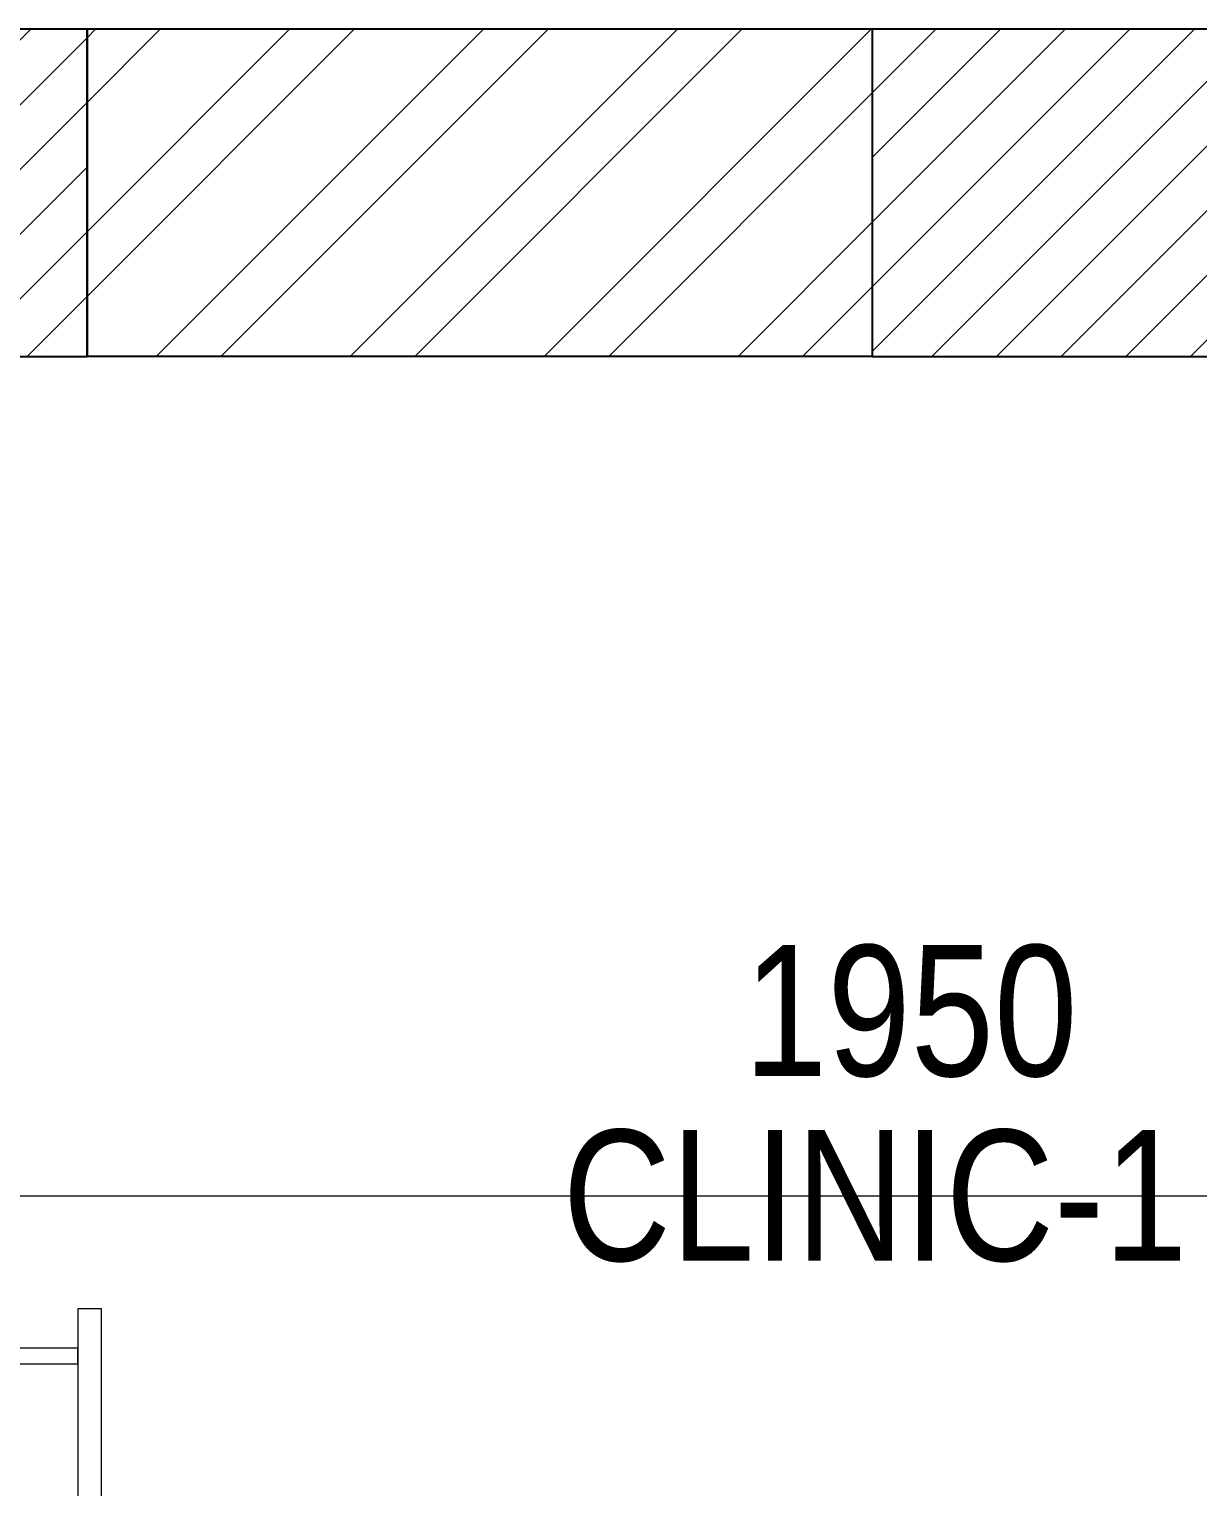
# Model space of a CAD drawing. Header units: millimetres. Extents: x 1535833 to 1547155, y 396470 to 405534.
# Drawn here: x 1543584 to 1544477, y 404420 to 405534 of the extents above; entities that cross this region are included whole.
import ezdxf

# ---------------------------------------------------------------- set-up
doc = ezdxf.new("R2010")
doc.units = ezdxf.units.MM
doc.header["$LTSCALE"] = 40
doc.header["$PDMODE"] = 3
doc.linetypes.add('SK-103 Ground - Rome$0$LA-103A$0$HIDDEN2', pattern=[0.1875, 0.125, -0.0625])
doc.layers.add('A-WALL', color=1, linetype='Continuous')
for name, color, linetype, lineweight in [('LENS-DIM', 252, 'Continuous', 5), ('LENS-FURNITURE', 13, 'Continuous', 9), ('LENS-TEXT', 31, 'Continuous', 5), ('LN-HATCH', 251, 'Continuous', 0)]:
    doc.layers.add(name, color=color, linetype=linetype, lineweight=lineweight)
doc.styles.add('LK TXT', font='Gill Sans MT Condensed Regular.ttf')
doc.styles.get("Standard").update_dxf_attribs({"font": 'Gill Sans MT Condensed Regular.ttf', "height": 100})
doc.dimstyles.new('LK-MM 200', dxfattribs={"dimscale": 2000, "dimtxt": 0.05, "dimasz": 0.00025, "dimexe": 0.1, "dimexo": 0.0625, "dimgap": 0.045, "dimtad": 1, "dimdec": 0, "dimzin": 0, "dimdsep": 46, "dimtxsty": 'Standard', "dimblk": 'DMLL', "dimblk1": 'DMLL', "dimblk2": 'DMLL', "dimcen": 0.09, "dimclrd": 251, "dimclre": 250, "dimclrt": 256, "dimadec": 0, "dimazin": 0, "dimtfac": 1, "dimtdec": 0, "dimtofl": 0, "dimtmove": 2, "dimatfit": 3, "dimldrblk": 'OPEN90', "dimfxl": 1, "dimtolj": 1, "dimtzin": 0, "dimlwd": 5, "dimlwe": 0, "dimarcsym": 0})

# ---------------------------------------------------------------- blocks, each defined once
blk = doc.blocks.new('TRIAL SET CABINET 633x500')
at = {"layer": 'LENS-FURNITURE', "true_color": 0xc7c8ca}
h = blk.add_hatch(color=9, dxfattribs=at)
h.dxf.hatch_style = 1
edge = h.paths.add_edge_path()
edge.add_line((-8.54246803093703, -981.9670201920668), (115.9083254579454, -857.5162267031847))
edge.add_arc((107.4230440836399, -849.030945328879), 12.00000000009463, 315, 405)
edge.add_line((115.9083254579454, -840.5456639545736), (-58.03994271345434, -666.5973957831737))
edge.add_arc((-66.52522408775982, -675.0826771574792), 12.00000000009463, 45.00000000000002, 135)
edge.add_line((-75.01050546206531, -666.5973957831737), (-199.4612989509478, -791.0481892720562))
edge.add_arc((-190.9760175766423, -799.5334706454303), 11.99999999943607, 135.0000000031442, 225.0000000031442)
edge.add_line((-199.4612989500165, -808.0187520197359), (-25.5130307786167, -981.967020191136))
edge.add_arc((-17.02774940431143, -973.4817388177615), 11.99999999943609, 224.9999999968572, 314.9999999968573)
h.paths.add_polyline_path([(-17.02774940524252, -955.0969625067663), (89.03826777357607, -849.0309453279477), (-66.52522408775982, -693.4674534666119), (-172.5912412665784, -799.5334706454305)], flags=16)
edge = h.paths.add_edge_path(flags=16)
edge.add_line((-138.2965623782947, -741.9042679787381), (-124.1544267544522, -727.7621323548956))
edge.add_arc((-121.3259996296837, -730.5905594796641), 4.000000000031514, 45.00000000000051, 134.9999999999996, ccw=False)
edge.add_arc((-121.3259996296838, -730.5905594796641), 4.000000000031584, -45.000000000000625, 44.999999999999375, ccw=False)
edge.add_line((-118.4975725049153, -733.4189866044327), (-132.6397081287578, -747.561122228275))
edge.add_arc((-135.4681352535263, -744.7326951035067), 4.000000000031524, 225.0000000000006, 314.99999999999966, ccw=False)
edge.add_arc((-135.4681352535261, -744.7326951035066), 4.000000000031665, 135.0000000000006, 225.0000000000006, ccw=False)
edge = h.paths.add_edge_path(flags=16)
edge.add_arc((44.84409394953398, -910.9027886827243), 7, 0, 360)
at = {"layer": 'LENS-FURNITURE', "lineweight": 0, "true_color": 0x939598}
h = blk.add_hatch(dxfattribs=at)
h.set_pattern_fill('ANSI31', color=252, scale=10, angle=405)
h.set_pattern_definition([(90, (-3772352.875833935, -3684050.327587578), (-1.25, 2e-16), [])])
edge = h.paths.add_edge_path()
edge.add_line((-138.2965623782947, -741.9042679787381), (-124.1544267544522, -727.7621323548956))
edge.add_arc((-121.3259996296837, -730.5905594796641), 4.000000000031514, 45.00000000000051, 134.9999999999996, ccw=False)
edge.add_arc((-121.3259996296838, -730.5905594796641), 4.000000000031584, -45.000000000000625, 44.999999999999375, ccw=False)
edge.add_line((-118.4975725049153, -733.4189866044327), (-132.6397081287578, -747.561122228275))
edge.add_arc((-135.4681352535263, -744.7326951035067), 4.000000000031524, 225.0000000000006, 314.99999999999966, ccw=False)
edge.add_arc((-135.4681352535261, -744.7326951035066), 4.000000000031665, 135.0000000000006, 225.0000000000006, ccw=False)
edge = h.paths.add_edge_path()
edge.add_arc((44.84409394953398, -910.9027886827243), 7, 0, 360)
blk.add_circle((0, 0), 50.09224864585668)
at = {"layer": 'LENS-FURNITURE'}
blk.add_lwpolyline([(119.4230440827086, -352.4817388160154), (119.4230440827086, -985.4817388160156), (-380.5769559172913, -985.4817388160156), (-380.5769559172913, -352.4817388160154)], close=True, dxfattribs=at)
at = {"layer": 'LENS-FURNITURE', "color": 146, "true_color": 0x105689}
for points in [[(338.5359051078558, -352.4817388160154), (338.5359051078558, -985.4817388160156), (356.5359051078559, -985.4817388160156), (356.5359051078559, -352.4817388160154)], [(-63.4640948921442, -382.4817388160154), (-63.4640948921442, -394.4817388160154), (338.5359051078558, -394.4817388160154), (338.5359051078558, -382.4817388160154)], [(-63.4640948921442, -394.4817388160154), (-63.4640948921442, -943.4817388160153), (-51.4640948921442, -943.4817388160153), (-51.4640948921442, -394.4817388160154)], [(-63.4640948921442, -955.4817388160152), (-63.4640948921442, -943.4817388160153), (338.5359051078558, -943.4817388160153), (338.5359051078558, -955.4817388160152)]]:
    blk.add_lwpolyline(points, close=True, dxfattribs=at)
at = {"layer": 'LENS-FURNITURE', "color": 18, "lineweight": 30, "true_color": 0x000000}
for points in [[(-8.54246803093703, -981.9670201920668), (115.9083254579454, -857.5162267031847, 0.4142135623730951), (115.9083254579454, -840.5456639545736), (-58.03994271345434, -666.5973957831737, 0.4142135623730951), (-75.01050546206531, -666.5973957831737), (-199.4612989509478, -791.0481892720562, 0.4142135623730951), (-199.4612989500165, -808.0187520197359), (-25.51303077861669, -981.967020191136, 0.4142135623730951)], [(-138.2965623782947, -741.9042679787381), (-124.1544267544522, -727.7621323548956, -0.4142135623730951), (-118.4975725049153, -727.7621323548956), (-118.4975725049153, -727.7621323548956, -0.4142135623730951), (-118.4975725049153, -733.4189866044327), (-132.6397081287578, -747.561122228275, -0.4142135623730951), (-138.2965623782947, -747.561122228275), (-138.2965623782947, -747.561122228275, -0.4142135623730951)]]:
    blk.add_lwpolyline(points, format="xyb", close=True, dxfattribs=at)
blk.add_lwpolyline([(-17.02774940524252, -955.0969625067663), (89.03826777357607, -849.0309453279477), (-66.52522408775982, -693.4674534666119), (-172.5912412665784, -799.5334706454305)], close=True, dxfattribs=at)
blk.add_circle((44.84409394953398, -910.9027886827243), 7, dxfattribs=at)
blk = doc.blocks.new('A$C1635124d')
at = {"layer": 'LN-HATCH'}
h = blk.add_hatch(dxfattribs=at)
h.set_pattern_fill('ANSI31', color=256, scale=11, angle=180)
h.set_pattern_definition([(225, (-4858615.314264493, -39420.50267495358), (24.69570433294018, -24.69570433294018), [])])
h.paths.add_polyline_path([(-4850, 3161.999999985143), (-5100, 3161.999999985143), (-5100, 2351.999999985142), (-4850, 2351.999999985142)])
h.paths.add_polyline_path([(-655.5187702178955, 3711.999999985142), (-1105.518770247698, 3711.999999985142), (-1105.518770247698, 3461.999999985142), (-655.5187702178955, 3461.999999985142)])
h.paths.add_polyline_path([(405.0000000298023, 3711.999999985142), (-255, 3711.999999985142), (-255, 3536.999999985142), (405.0000000298023, 3536.999999985142)])
h.paths.add_polyline_path([(2695, 3711.999999985142), (1794.999999970197, 3711.999999985142), (1794.999999970197, 3461.999999985142), (2695, 3461.999999985142)])
h.paths.add_polyline_path([(4165.000000029801, 3711.999999985142), (3294.999999970198, 3711.999999985142), (3294.999999970198, 3461.999999985142), (4165.000000029801, 3461.999999985142)])
h = blk.add_hatch(dxfattribs=at)
h.set_pattern_fill('ANSI32', color=256, scale=11, angle=180)
h.set_pattern_definition([(225, (-4858615.314264493, -39420.50267495358), (74.08711299882052, -74.08711299882054), []), (225, (-4858664.705694494, -39420.50267495358), (74.08711299882052, -74.08711299882054), [])])
h.paths.add_polyline_path([(6222.02683249116, 1062.000000000043), (4715.000000029802, 1062.000000000043), (4715.000000029802, 3711.999999985142), (4165.000000029801, 3711.999999985142), (4165.000000029801, 3461.999999985142), (4465.000000029802, 3461.999999985142), (4465.000000029802, 1062.000000000043), (4340.000000029802, 1062.000000000043), (4340.000000029802, 812.0000000000437), (6222.02683249116, 812.0000000000437)])
h.paths.add_polyline_path([(3294.999999970198, 3711.999999985142), (2695, 3711.999999985142), (2695, 3461.999999985142), (3294.999999970198, 3461.999999985142)])
h.paths.add_polyline_path([(1794.999999970197, 3711.999999985142), (405.0000000298023, 3711.999999985142), (405.0000000298023, 3536.999999985142), (885, 3536.999999985142), (885, 3461.999999985142), (1794.999999970197, 3461.999999985142)])
h.paths.add_polyline_path([(-255, 3711.999999985142), (-655.5187702178955, 3711.999999985142), (-655.5187702178955, 3461.999999985142), (-380, 3461.999999985142), (-380, 1842.000000000044), (-255, 1842.000000000044)])
h.paths.add_polyline_path([(-1105.518770247698, 3711.999999985142), (-5100, 3711.999999985142), (-5100, 3161.999999985143), (-4850, 3161.999999985143), (-4850, 3461.999999985142), (-1850, 3461.999999985142), (-1850, 1842.000000000044), (-1250, 1842.000000000044), (-1250, 1967.000000000044), (-1600, 1967.000000000044), (-1600, 3461.999999985142), (-1105.518770247698, 3461.999999985142)])
h.paths.add_polyline_path([(-1600, 816.9999999851425), (-1250, 816.9999999851425), (-1250, 941.9999999851423), (-4850, 941.9999999851423), (-4850, 2351.999999985142), (-5100, 2351.999999985142), (-5100, 816.9999999851425), (-1850, 816.9999999851425), (-1850, -335.0000000069413), (-1600, -335.0000000069413)])
h.paths.add_polyline_path([(-1600, -660.0000000068248), (-1850, -660.0000000068248), (-1850, -4100), (-1600, -4100)])
at = {"layer": 'A-WALL'}
for p, q in [((3294.999999970198, 3711.999999985142), (2695, 3711.999999985142)), ((2695, 3711.999999985142), (2695, 3461.999999985142)), ((3294.999999970198, 3711.999999985142), (3294.999999970198, 3461.999999985142)), ((3294.999999970198, 3461.999999985142), (2695, 3461.999999985142))]:
    blk.add_line(p, q, dxfattribs=at)
for points in [[(1794.999999970197, 3461.999999985142), (2695, 3461.999999985142), (2695, 3711.999999985142), (1794.999999970197, 3711.999999985142)], [(3294.999999970198, 3461.999999985142), (4165.000000029801, 3461.999999985142), (4165.000000029801, 3711.999999985142), (3294.999999970198, 3711.999999985142)]]:
    blk.add_lwpolyline(points, close=True, dxfattribs=at)
blk = doc.blocks.new('DMLL')
at = {"layer": 'LENS-DIM', "color": 1}
for p, q in [((-9.095e-13, 125), (-9.095e-13, -125)), ((58.42116226163034, 58.42116226163262), (-58.42116226163398, -58.4211622616324)), ((99.99999999999909, 0), (-99.99999999999909, 0))]:
    blk.add_line(p, q, dxfattribs=at)
blk = doc.blocks.new('*D51')
at = {"color": 250, "linetype": 'SK-103 Ground - Rome$0$LA-103A$0$HIDDEN2', "lineweight": 0, "transparency": 16777216}
for p, q in [((1543282.296605119, 404783.899057443), (1543282.296605119, 404442.3859773557)), ((1545232.296605128, 404783.899057443), (1545232.296605128, 404442.3859773557))]:
    blk.add_line(p, q, dxfattribs=at)
at = {"color": 251, "lineweight": 5, "transparency": 16777216}
blk.add_line((1545231.796605128, 404642.3859773557), (1543282.796605119, 404642.3859773557), dxfattribs=at)
at = {"layer": 'Defpoints', "color": 0, "transparency": 16777216}
for p in [(1543282.296605119, 404908.8990574428), (1545232.296605128, 404908.8990574428), (1543282.296605119, 404642.3859773557)]:
    blk.add_point(p, dxfattribs=at)
at = {"color": 251, "lineweight": 5, "transparency": 16777216, "xscale": 0.5, "yscale": 0.5, "zscale": 0.5, "rotation": 180}
blk.add_blockref('DMLL', (1543282.296605119, 404642.3859773557), dxfattribs=at)
at = {"color": 251, "lineweight": 5, "transparency": 16777216, "xscale": 0.5, "yscale": 0.5, "zscale": 0.5}
blk.add_blockref('DMLL', (1545232.296605128, 404642.3859773557), dxfattribs=at)
at = {"transparency": 16777216, "insert": (1544257.296605124, 404783.512430844), "char_height": 100, "attachment_point": 5}
blk.add_mtext('\\A1;1950', dxfattribs=at)
blk = doc.blocks.new('_Open90')
at = {"color": 0, "linetype": 'ByBlock', "lineweight": -2}
for p, q in [((0, 0), (-1, 0)), ((-0.5, 0.5), (0, 0)), ((0, 0), (-0.5, -0.5))]:
    blk.add_line(p, q, dxfattribs=at)

msp = doc.modelspace()

# ---------------------------------------------------------------- block references
at = {"layer": 'LENS-DIM'}
msp.add_blockref('A$C1635124d', (1540932.901608357, 401821.899057458), dxfattribs=at)
at = {"layer": 'LENS-FURNITURE'}
msp.add_blockref('TRIAL SET CABINET 633x500', (1543282.296605119, 404908.8990574428), dxfattribs=at)

# ---------------------------------------------------------------- texts
at = {"layer": 'LENS-TEXT', "color": 0, "linetype": 'Continuous', "ltscale": 3, "insert": (1544229.989579897, 404642.3859773558), "char_height": 100, "attachment_point": 5, "style": 'LK TXT'}
msp.add_mtext_dynamic_manual_height_columns('CLINIC-1', width=858.1399414005913, gutter_width=0.9999999999999992, heights=[0], dxfattribs=at)

# ---------------------------------------------------------------- dimensions: what is measured, and where the dimension line sits
dim = msp.add_linear_dim(base=(1543282.296605119, 404642.3859773557), p1=(1545232.296605128, 404908.8990574428), p2=(1543282.296605119, 404908.8990574428), dimstyle='LK-MM 200')
dim.commit()
dim.dimension.update_dxf_attribs({"geometry": '*D51', "text_midpoint": (1544257.296605124, 404783.512430844)})

doc.saveas('drawing.dxf')
